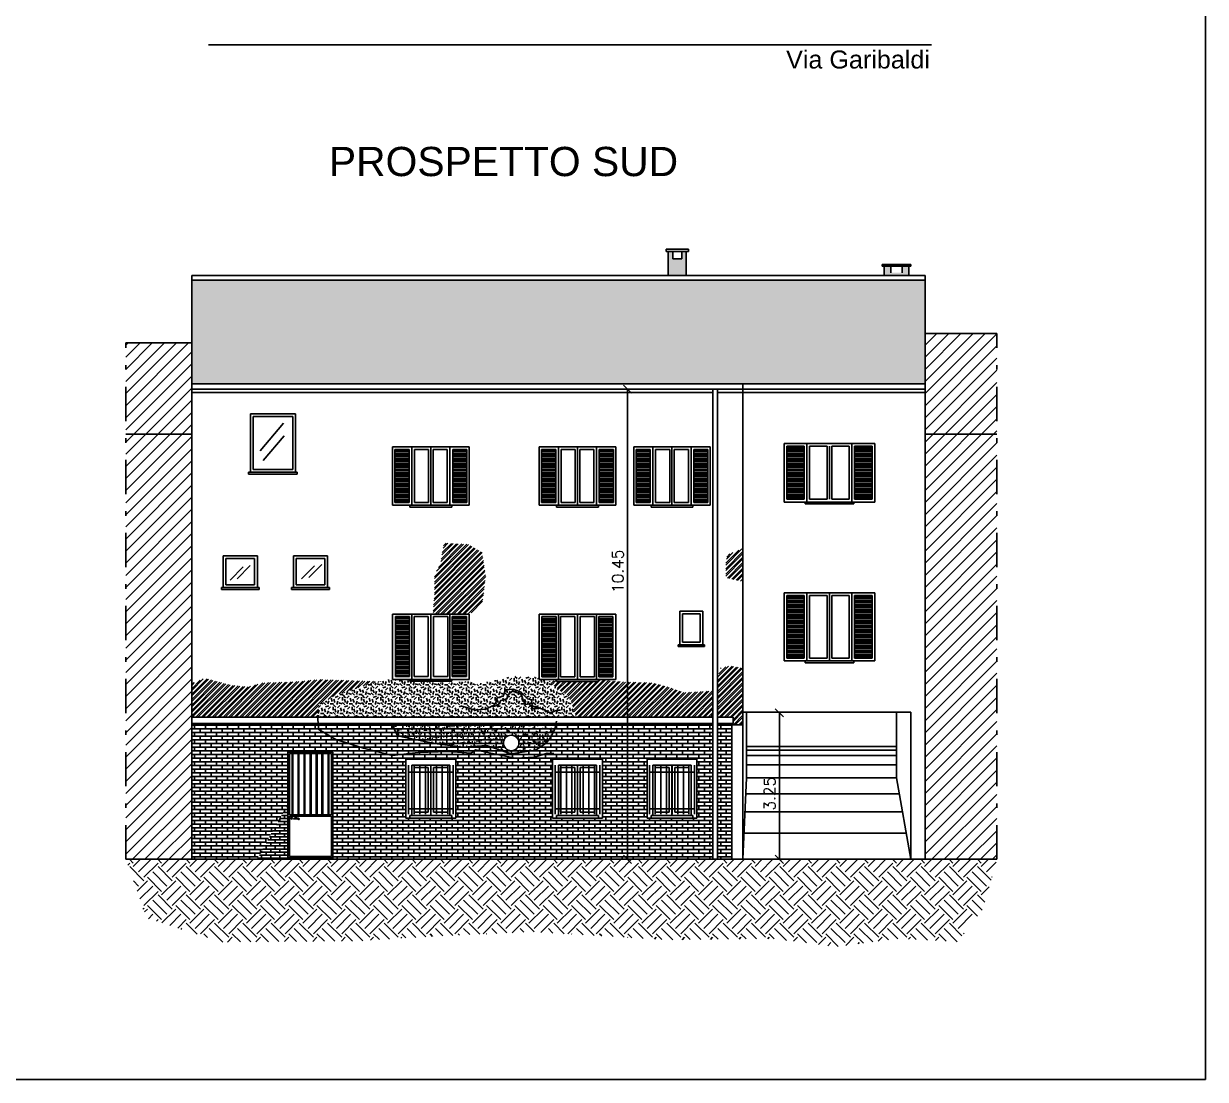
# Model space of a CAD drawing. Header units: millimetres. Extents: x 2032 to 2133, y 894 to 941.
# Drawn here: x 2107.12 to 2133.41, y 894.27 to 917.74 of the extents above; entities that cross this region are included whole.
import ezdxf

# ---------------------------------------------------------------- set-up
doc = ezdxf.new("R2010")
doc.units = ezdxf.units.MM
doc.linetypes.add('NASCOSTA', pattern=[9.525, 6.35, -3.175])
doc.linetypes.add('TRATTOPUNTO', pattern=[25.4, 12.7, -6.35, 0, -6.35])
for name, color, linetype in [('alberi', 57, 'Continuous'), ('linee rosse spesse', 145, 'Continuous'), ('muri sez', 6, 'Continuous'), ('MURILEGGERI', 8, 'Continuous'), ('proiez lontane', 3, 'Continuous'), ('proiezione', 4, 'Continuous'), ('proiezioni', 4, 'Continuous'), ('quuqqquq', 50, 'Continuous'), ('retini-viste', 253, 'Continuous'), ('TEGOLENERE', 250, 'Continuous'), ('vetro', 152, 'Continuous'), ('viste1', 251, 'Continuous')]:
    doc.layers.add(name, color=color, linetype=linetype)
doc.layers.get('0').off()
doc.styles.get("Standard").update_dxf_attribs({"font": 'txt.shx'})
doc.dimstyles.new('STANDARD$0', dxfattribs={"dimtxt": 0.25, "dimasz": 0.18, "dimexe": 0.18, "dimexo": 0.0625, "dimgap": 0.09, "dimtad": 1, "dimzin": 0, "dimdsep": 46, "dimtxsty": 'Standard', "dimblk1": 'OBLIQUE', "dimblk2": 'OBLIQUE', "dimsah": 1, "dimcen": 0.09, "dimse1": 1, "dimse2": 1, "dimazin": 0, "dimtfac": 1, "dimtofl": 0, "dimtmove": 1, "dimatfit": 3, "dimldrblk": 'OBLIQUE', "dimfxl": 1, "dimtolj": 1, "dimtzin": 0, "dimarcsym": 0})
pattern_1 = [(180, (20.45306, -24.147177), (-7e-18, -0.0396875), [])]

# ---------------------------------------------------------------- blocks, each defined once
blk = doc.blocks.new('_Oblique')
at = {"color": 0, "linetype": 'ByBlock', "lineweight": -2}
blk.add_line((-0.5, -0.5), (0.5, 0.5), dxfattribs=at)
blk = doc.blocks.new('*D28')
at = {"layer": 'Defpoints', "color": 0}
for p in [(2120.505, 909.609), (2120.505, 899.159), (2120.552, 899.159)]:
    blk.add_point(p, dxfattribs=at)
at = {"layer": 'quuqqquq', "color": 0, "lineweight": -2}
blk.add_line((2120.552, 909.609), (2120.552, 899.159), dxfattribs=at)
at = {"layer": 'quuqqquq', "color": 0, "lineweight": -2, "xscale": 0.18, "yscale": 0.18, "zscale": 0.18}
for p, rotation in [((2120.552, 909.609), 90), ((2120.552, 899.159), 270)]:
    blk.add_blockref('_Oblique', p, dxfattribs=dict(at, rotation=rotation))
at = {"layer": 'quuqqquq', "color": 0, "insert": (2120.337, 905.563), "char_height": 0.25, "attachment_point": 5, "rotation": 90}
blk.add_mtext('\\A1;10.45', dxfattribs=at)
blk = doc.blocks.new('*D29')
at = {"layer": 'Defpoints', "color": 0}
for p in [(2123.199, 902.414), (2123.119, 899.159), (2123.929, 899.159)]:
    blk.add_point(p, dxfattribs=at)
at = {"layer": 'quuqqquq', "color": 0, "lineweight": -2}
blk.add_line((2123.929, 902.414), (2123.929, 899.159), dxfattribs=at)
at = {"layer": 'quuqqquq', "color": 0, "lineweight": -2, "xscale": 0.18, "yscale": 0.18, "zscale": 0.18}
for p, rotation in [((2123.929, 902.414), 90), ((2123.929, 899.159), 270)]:
    blk.add_blockref('_Oblique', p, dxfattribs=dict(at, rotation=rotation))
at = {"layer": 'quuqqquq', "color": 0, "insert": (2123.714, 900.618), "char_height": 0.25, "attachment_point": 5, "rotation": 90}
blk.add_mtext('\\A1;3.25', dxfattribs=at)

msp = doc.modelspace()

# ---------------------------------------------------------------- hatches: boundary and pattern name
at = {"layer": 'alberi', "ltscale": 0.0004}
h = msp.add_hatch(dxfattribs=at)
h.set_pattern_fill('GEOL1', color=256, scale=0.3, angle=45, style=0, pattern_type=2)
h.set_pattern_definition([(45, (0, -55.70323), (3e-17, 0.42426407), [0.075, -0.225]), (45, (-0.0106, -55.45928), (3e-17, 0.42426407), [0.075, -0.225]), (135, (-0.05303, -55.60777), (-0.42426407, 6e-17), [0.075, -0.225]), (135, (-0.04243, -55.44867), (-0.42426407, 6e-17), [0.075, -0.225]), (90, (-0.10607, -55.5123), (-0.212132034, 0.212132034), [0.075, -0.34926407]), (180, (0.11667, -55.58656), (-0.212132034, -0.212132034), [0.075, -0.34926407]), (71.565051, (-0.0106, -55.58656), (0.212132034, 0.2121320344), [0.075, -0.595820393]), (71.565051, (-0.02121, -55.38503), (0.212132034, 0.2121320344), [0.075, -0.595820393]), (108.434949, (0.14849, -55.55474), (-0.212132034, 0.212132034), [0.075, -0.595820393]), (108.434949, (-0.04243, -55.55474), (-0.212132034, 0.212132034), [0.075, -0.595820393]), (108.434949, (0.08485, -55.53352), (-0.212132034, 0.212132034), [0.075, -0.595820393]), (161.565051, (-0.11667, -55.58656), (-0.2121320344, 0.212132034), [0.075, -0.595820393]), (198.434949, (0.0106, -55.62898), (-0.212132034, -0.212132034), [0.075, -0.595820393])])
h.paths.add_polyline_path([(2118.901, 903.026), (2118.799, 903.121), (2118.762, 903.12), (2118.655, 903.156), (2118.589, 903.156), (2118.589, 903.178), (2118.491, 903.211), (2118.056, 903.229), (2117.512, 903.12), (2117.167, 903.048), (2117.073, 903.12), (2116.566, 903.084), (2115.895, 903.102), (2115.755, 903.12), (2115.713, 903.12), (2115.713, 903.125), (2115.435, 903.16), (2115.328, 903.16), (2115.328, 903.173), (2115.315, 903.175), (2114.681, 903.012), (2114.065, 902.812), (2113.684, 902.595), (2113.666, 902.378), (2113.666, 902.319), (2119.407, 902.319), (2119.3, 902.664), (2119.207, 902.813), (2119.065, 902.898)])
at = {"layer": 'linee rosse spesse', "linetype": 'ByBlock'}
h = msp.add_hatch(dxfattribs=at)
h.set_pattern_fill('ANSI32', color=55, scale=0.009, style=0)
h.set_pattern_definition([(45, (0, -55.70323), (-0.0606167288, 0.0606167288), []), (45, (0.04041, -55.70323), (-0.0606167288, 0.0606167288), [])])
h.paths.add_polyline_path([(2123.119, 906.067), (2122.763, 905.925), (2122.737, 905.712), (2122.737, 905.42), (2123.056, 905.341), (2123.119, 905.341)])
h.paths.add_polyline_path([(2123.119, 903.405), (2122.84, 903.464), (2122.623, 903.41), (2122.569, 903.229), (2122.553, 903.197), (2122.553, 902.319), (2122.869, 902.319), (2122.899, 902.319), (2122.899, 902.179), (2122.869, 902.179), (2122.869, 902.15), (2123.119, 902.15)])
h.paths.add_polyline_path([(2122.453, 902.997), (2122.405, 902.903), (2121.807, 902.867), (2121.445, 902.993), (2121.1, 903.084), (2120.466, 903.102), (2119.904, 903.152), (2119.904, 903.116), (2118.974, 903.116), (2118.974, 903.127), (2118.818, 903.122), (2118.799, 903.121), (2118.901, 903.026), (2119.065, 902.898), (2119.207, 902.813), (2119.3, 902.664), (2119.399, 902.344), (2119.408, 902.319), (2122.453, 902.319)])
h.paths.add_polyline_path([(2117.398, 905.447), (2117.319, 905.978), (2117, 906.164), (2116.469, 906.19), (2116.389, 905.739), (2116.256, 905.474), (2116.256, 905.022), (2116.23, 904.704), (2116.23, 904.61), (2116.603, 904.61), (2117.028, 904.61), (2117.319, 904.81)])
h.paths.add_polyline_path([(2114.065, 902.812), (2114.681, 903.012), (2115.068, 903.111), (2113.709, 903.156), (2113.093, 903.102), (2112.458, 903.084), (2112.114, 902.993), (2111.752, 903.028), (2111.153, 903.183), (2110.859, 903.069), (2110.859, 902.319), (2113.666, 902.319), (2113.666, 902.333), (2113.666, 902.378), (2113.684, 902.595)])
at = {"layer": 'MURILEGGERI', "ltscale": 0.01}
h = msp.add_hatch(dxfattribs=at)
h.set_pattern_fill('TROOF1', color=256, scale=0.2, style=0, pattern_type=2)
h.set_pattern_definition([(0, (2.03827, -53.59545), (0.2, 0.2), [0.064, -0.136]), (125.2176, (2.230271, -53.575448), (1.400000232704, -1.999999833305), [0.0416174, -4.1201132]), (160.71, (2.206271, -53.541448), (3.400001036846, -1.199997298804), [0.0423792, -4.1955448]), (199.29, (2.166271, -53.527448), (-3.400001036846, -1.199997298804), [0.0423792, -4.1955448]), (234.7824, (2.126271, -53.541448), (-1.400000232704, -1.999999833305), [0.0416174, -4.1201132]), (270, (2.10227, -53.57545), (0.2, -0.2), [0.02, -0.18]), (90, (2.23027, -53.59545), (-0.2, 0.2), [0.02, -0.18]), (0, (2.03827, -53.58745), (0.2, 0.2), [0.056, -0.144]), (126.3844, (2.238271, -53.5714485), (2.200002583367, -2.999998110572), [0.0472016, -4.6729678]), (162.3499, (2.210271, -53.5334485), (-3.800000563887, 1.199998371432), [0.0461736, -4.571185]), (197.6501, (2.166271, -53.5194485), (3.800000563887, 1.199998371432), [0.0461736, -4.571185]), (233.6156, (2.122271, -53.5334485), (-2.200002583367, -2.999998110572), [0.0472016, -4.6729678]), (270, (2.09427, -53.57145), (0.2, -0.2), [0.016, -0.184]), (90, (2.23827, -53.58745), (-0.2, 0.2), [0.016, -0.184]), (0, (2.23027, -53.58745), (0.2, 0.2), [0.008, -0.192]), (87.3974, (2.094271, -53.5714485), (-0.2000028384, -4.199999863916), [0.1761818, -4.2283614]), (92.6026, (2.238271, -53.5714485), (-0.2000028384, 4.199999863916), [0.1761818, -4.2283614]), (0, (2.23027, -53.59545), (0.2, 0.2), [0.008, -0.192])])
h.paths.add_polyline_path([(2110.859, 912.038), (2110.859, 909.729), (2127.172, 909.729), (2127.172, 912.038)])
at = {"layer": 'proiez lontane'}
h = msp.add_hatch(dxfattribs=at)
h.set_pattern_fill('ANSI31', color=256, scale=0.0125, angle=135, style=0)
h.set_pattern_definition([(7e-15, (4211.902863, -24.147177), (7e-18, -0.0396875), [])])
h.paths.add_polyline_path([(2115.378, 908.269), (2115.693, 908.269), (2115.693, 907.089), (2115.378, 907.089)])
h = msp.add_hatch(dxfattribs=at)
h.set_pattern_fill('ANSI31', color=256, scale=0.0125, angle=135, style=0)
h.set_pattern_definition(pattern_1)
h.paths.add_polyline_path([(2116.978, 908.269), (2116.663, 908.269), (2116.663, 907.089), (2116.978, 907.089)])
h = msp.add_hatch(dxfattribs=at)
h.set_pattern_fill('ANSI31', color=256, scale=0.0125, angle=135, style=0)
h.set_pattern_definition([(7e-15, (4215.164026, -24.147177), (7e-18, -0.0396875), [])])
h.paths.add_polyline_path([(2118.639, 908.269), (2118.954, 908.269), (2118.954, 907.089), (2118.639, 907.089)])
h = msp.add_hatch(dxfattribs=at)
h.set_pattern_fill('ANSI31', color=256, scale=0.0125, angle=135, style=0)
h.set_pattern_definition([(180, (23.714223, -24.147177), (-7e-18, -0.0396875), [])])
h.paths.add_polyline_path([(2120.239, 908.269), (2119.924, 908.269), (2119.924, 907.089), (2120.239, 907.089)])
h = msp.add_hatch(dxfattribs=at)
h.set_pattern_fill('ANSI31', color=256, scale=0.0125, angle=135, style=0)
h.set_pattern_definition([(7e-15, (4217.26639, -24.147177), (7e-18, -0.0396875), [])])
h.paths.add_polyline_path([(2120.741, 908.269), (2121.056, 908.269), (2121.056, 907.089), (2120.741, 907.089)])
h = msp.add_hatch(dxfattribs=at)
h.set_pattern_fill('ANSI31', color=256, scale=0.0125, angle=135, style=0)
h.set_pattern_definition([(180, (25.816584, -24.147177), (-7e-18, -0.0396875), [])])
h.paths.add_polyline_path([(2122.341, 908.269), (2122.026, 908.269), (2122.026, 907.089), (2122.341, 907.089)])
h = msp.add_hatch(dxfattribs=at)
h.set_pattern_fill('ANSI31', color=256, scale=0.0125, angle=135, style=0)
h.set_pattern_definition([(7e-15, (4229.63264, -24.147177), (7e-18, -0.0396875), [])])
h.paths.add_polyline_path([(2124.093, 907.163), (2124.483, 907.163), (2124.483, 908.343), (2124.093, 908.343)])
h = msp.add_hatch(dxfattribs=at)
h.set_pattern_fill('ANSI31', color=256, scale=0.0125, angle=135, style=0)
h.set_pattern_definition(pattern_1)
h.paths.add_polyline_path([(2125.993, 908.343), (2125.603, 908.343), (2125.603, 907.163), (2125.993, 907.163)])
h = msp.add_hatch(dxfattribs=at)
h.set_pattern_fill('ANSI31', color=256, scale=0.0125, angle=135, style=0)
h.set_pattern_definition([(7e-15, (4229.63264, -27.46419), (7e-18, -0.0396875), [])])
h.paths.add_polyline_path([(2124.093, 903.629), (2124.483, 903.629), (2124.483, 905.026), (2124.093, 905.026)])
h = msp.add_hatch(dxfattribs=at)
h.set_pattern_fill('ANSI31', color=256, scale=0.0125, angle=135, style=0)
h.set_pattern_definition([(180, (20.45306, -27.46419), (-7e-18, -0.0396875), [])])
h.paths.add_polyline_path([(2125.993, 905.026), (2125.603, 905.026), (2125.603, 903.629), (2125.993, 903.629)])
h = msp.add_hatch(dxfattribs=at)
h.set_pattern_fill('ANSI31', color=256, scale=0.0125, angle=135, style=0)
h.set_pattern_definition([(7e-15, (4215.164026, -24.216074), (7e-18, -0.0396875), [])])
h.paths.add_polyline_path([(2115.388, 904.56), (2115.703, 904.56), (2115.703, 903.22), (2115.388, 903.22)])
h = msp.add_hatch(dxfattribs=at)
h.set_pattern_fill('ANSI31', color=256, scale=0.0125, angle=135, style=0)
h.set_pattern_definition([(180, (17.191896, -24.216074), (-7e-18, -0.0396875), [])])
h.paths.add_polyline_path([(2116.653, 903.22), (2116.968, 903.22), (2116.968, 904.56), (2116.653, 904.56)])
h = msp.add_hatch(dxfattribs=at)
h.set_pattern_fill('ANSI31', color=256, scale=0.0125, angle=135, style=0)
h.set_pattern_definition([(7e-15, (4218.42519, -24.219622), (7e-18, -0.0396875), [])])
h.paths.add_polyline_path([(2118.649, 904.556), (2118.964, 904.556), (2118.964, 903.216), (2118.649, 903.216)])
h = msp.add_hatch(dxfattribs=at)
h.set_pattern_fill('ANSI31', color=256, scale=0.0125, angle=135, style=0)
h.set_pattern_definition([(180, (20.45306, -24.219622), (-7e-18, -0.0396875), [])])
h.paths.add_polyline_path([(2119.914, 903.216), (2120.229, 903.216), (2120.229, 904.556), (2119.914, 904.556)])
h = msp.add_hatch(dxfattribs=at)
h.set_pattern_fill('AR-BRSTD', color=256, scale=0.0012, style=0)
h.set_pattern_definition([(0, (0, -55.70323), (0, 0.08129016), []), (90, (0, -55.70323), (-0.12192, 0.08129016), [0.08129016, -0.08129016])])
h.paths.add_polyline_path([(2114, 899.159), (2117.556, 899.159), (2116.659, 900.074), (2116.643, 900.074), (2115.623, 900.074), (2115.623, 901.13), (2114.593, 902.179), (2113.995, 902.179), (2113.638, 901.539), (2114, 901.539)])
h.paths.add_polyline_path([(2110.859, 902.179), (2110.859, 899.159), (2112.31, 899.159), (2113, 900.395), (2113, 901.539), (2113.638, 901.539), (2113.995, 902.179)])
h.paths.add_polyline_path([(2122.453, 899.533), (2122.453, 902.179), (2119.701, 902.179), (2120.986, 900.943), (2120.986, 901.384), (2122.096, 901.384), (2122.096, 900.074), (2121.89, 900.074)])
h.paths.add_polyline_path([(2122.553, 902.179), (2122.553, 899.436), (2122.841, 899.159), (2122.869, 899.159), (2122.869, 902.179)])
h.paths.add_polyline_path([(2122.453, 899.159), (2122.453, 899.533), (2121.89, 900.074), (2120.986, 900.074), (2120.986, 900.943), (2119.701, 902.179), (2119.244, 902.179), (2119.348, 901.384), (2119.994, 901.384), (2119.994, 900.074), (2119.519, 900.074), (2119.639, 899.159)])
h.paths.add_polyline_path([(2122.553, 899.436), (2122.553, 899.159), (2122.841, 899.159)])
edge = h.paths.add_edge_path()
edge.add_arc((2117.964, 901.746), 0.173, 0, 360)
h.paths.add_polyline_path([(2119.639, 899.159), (2119.519, 900.074), (2118.884, 900.074), (2118.884, 901.384), (2119.348, 901.384), (2119.244, 902.179), (2114.593, 902.179), (2115.623, 901.13), (2115.623, 901.384), (2116.733, 901.384), (2116.733, 900.074), (2116.659, 900.074), (2117.556, 899.159)])
h = msp.add_hatch(dxfattribs=at)
h.set_pattern_fill('AR-SAND', color=256, scale=0.003, style=0)
h.paths.add_polyline_path([(2118.935, 902.055), (2118.96, 902.179), (2118.239, 902.179), (2118.239, 901.547), (2118.505, 901.588), (2118.741, 901.74), (2118.84, 901.866)])
h.paths.add_polyline_path([(2118.239, 902.179), (2115.301, 902.179), (2115.437, 901.908), (2116.255, 901.735), (2116.895, 901.651), (2117.419, 901.693), (2117.964, 901.505), (2118.239, 901.547)])
h.paths.add_polyline_path([(2118.137, 901.746, -1), (2117.791, 901.746, -1)], flags=16)
h = msp.add_hatch(dxfattribs=at)
h.set_pattern_fill('AR-BRSTD', color=256, scale=0.001, style=0)
h.set_pattern_definition([(0, (1.77461, -55.70323), (0, 0.0677418), []), (90, (1.77461, -55.70323), (-0.1016, 0.0677418), [0.0677418, -0.0677418])])
h.paths.add_polyline_path([(2112.31, 899.159), (2113, 899.159), (2113, 900.395)])
at = {"layer": 'retini-viste'}
h = msp.add_hatch(color=256, dxfattribs=at)
h.paths.add_polyline_path([(2121.459, 912.138), (2121.859, 912.138), (2121.859, 912.673), (2121.759, 912.673), (2121.759, 912.511), (2121.559, 912.511), (2121.559, 912.673), (2121.459, 912.673)])
h.paths.add_polyline_path([(2126.259, 912.138), (2126.811, 912.138), (2126.811, 912.344), (2126.663, 912.344), (2126.663, 912.2), (2126.408, 912.2), (2126.408, 912.344), (2126.259, 912.344)])
at = {"layer": 'TEGOLENERE'}
h = msp.add_hatch(dxfattribs=at)
h.set_pattern_fill('EARTH', color=256, scale=0.07, angle=45, style=0)
h.set_pattern_definition([(45, (2.03827, -53.59545), (6e-17, 0.62861793), [0.4445, -0.4445]), (45, (1.9204, -53.4776), (6e-17, 0.62861793), [0.4445, -0.4445]), (45, (1.80254, -53.3597), (6e-17, 0.62861793), [0.4445, -0.4445]), (135, (1.80254, -53.28114), (-0.62861793, 6e-17), [0.4445, -0.4445]), (135, (1.9204, -53.16327), (-0.62861793, 6e-17), [0.4445, -0.4445]), (135, (2.03827, -53.0454), (-0.62861793, 6e-17), [0.4445, -0.4445])])
h.paths.add_polyline_path([(2109.39, 899.159), (2109.857, 897.851), (2111.541, 897.318), (2114.576, 897.344), (2116.175, 897.445), (2118.433, 897.547), (2121.427, 897.369), (2123.787, 897.394), (2125.182, 897.217), (2126.578, 897.394), (2127.889, 897.328), (2128.456, 898.048), (2128.769, 899.159)])
at = {"layer": 'viste1'}
h = msp.add_hatch(dxfattribs=at)
h.set_pattern_fill('ANSI31', color=256, scale=0.06, style=0)
h.set_pattern_definition([(45, (0, -55.70323), (-0.134703842, 0.134703842), [])])
h.paths.add_polyline_path([(2128.769, 908.612), (2127.172, 908.612), (2127.172, 899.159), (2128.769, 899.159)])
h.paths.add_polyline_path([(2128.769, 910.849), (2127.172, 910.849), (2127.172, 908.612), (2128.769, 908.612)])
h.paths.add_polyline_path([(2110.859, 910.642), (2109.39, 910.642), (2109.39, 908.612), (2110.859, 908.612)])
h.paths.add_polyline_path([(2110.859, 908.612), (2109.39, 908.612), (2109.39, 899.159), (2110.859, 899.159)])

# ---------------------------------------------------------------- linework, layer by layer
at = {"layer": 'muri sez', "linetype": 'TRATTOPUNTO', "ltscale": 0.06}
for p, q in [((2128.769, 899.159), (2128.769, 910.849)), ((2109.39, 899.159), (2109.39, 910.642))]:
    msp.add_line(p, q, dxfattribs=at)
at = {"layer": 'muri sez'}
msp.add_line((2128.769, 899.159), (2109.39, 899.159), dxfattribs=at)
at = {"layer": 'proiez lontane'}
for p, q in [((2133.405, 894.267), (2133.405, 941.005)), ((2111.234, 917.27), (2127.31, 917.27)), ((2121.459, 912.723), (2121.409, 912.723)), ((2121.409, 912.723), (2121.409, 912.673)), ((2121.409, 912.673), (2121.459, 912.673)), ((2121.909, 912.723), (2121.459, 912.723)), ((2121.459, 912.673), (2121.459, 912.138)), ((2121.859, 912.673), (2121.459, 912.673)), ((2121.559, 912.673), (2121.559, 912.511)), ((2121.759, 912.673), (2121.759, 912.511)), ((2121.859, 912.673), (2121.859, 912.138)), ((2121.859, 912.673), (2121.909, 912.673)), ((2121.909, 912.673), (2121.909, 912.723)), ((2121.759, 912.511), (2121.559, 912.511)), ((2126.219, 912.344), (2126.219, 912.384)), ((2126.219, 912.384), (2126.259, 912.384)), ((2126.811, 912.384), (2126.259, 912.384)), ((2126.851, 912.384), (2126.811, 912.384)), ((2126.851, 912.344), (2126.851, 912.384)), ((2110.859, 912.138), (2110.859, 899.159)), ((2127.172, 912.138), (2110.859, 912.138)), ((2126.259, 912.344), (2126.219, 912.344)), ((2126.811, 912.344), (2126.259, 912.344)), ((2126.259, 912.344), (2126.259, 912.138)), ((2126.408, 912.2), (2126.408, 912.344)), ((2126.663, 912.2), (2126.663, 912.344)), ((2126.811, 912.138), (2126.811, 912.344)), ((2126.811, 912.344), (2126.851, 912.344)), ((2127.172, 912.138), (2127.172, 899.159)), ((2110.859, 912.038), (2110.859, 899.159)), ((2127.172, 912.038), (2110.859, 912.038)), ((2127.172, 912.038), (2127.172, 899.159)), ((2128.769, 910.849), (2127.172, 910.849)), ((2110.852, 910.642), (2109.39, 910.642)), ((2127.172, 909.729), (2110.859, 909.729)), ((2127.172, 909.609), (2110.859, 909.609)), ((2122.453, 909.539), (2110.859, 909.539)), ((2122.453, 909.609), (2122.453, 899.145)), ((2122.553, 909.609), (2122.553, 899.145)), ((2127.172, 909.539), (2122.553, 909.539)), ((2123.119, 909.729), (2123.119, 899.159)), ((2113.165, 909.064), (2112.165, 909.064)), ((2112.165, 909.064), (2112.165, 907.764)), ((2113.105, 909.004), (2112.225, 909.004)), ((2112.225, 909.004), (2112.225, 907.824)), ((2113.105, 907.824), (2113.105, 909.004)), ((2113.165, 907.764), (2113.165, 909.064)), ((2110.852, 908.612), (2109.39, 908.612)), ((2127.172, 908.612), (2128.769, 908.612)), ((2115.328, 907.029), (2115.328, 908.329)), ((2115.328, 908.329), (2115.753, 908.329)), ((2115.378, 907.089), (2115.378, 908.269)), ((2115.378, 908.269), (2115.693, 908.269)), ((2115.693, 907.089), (2115.693, 908.269)), ((2116.178, 908.329), (2115.753, 908.329)), ((2115.753, 907.029), (2115.753, 908.329)), ((2116.178, 908.329), (2115.753, 908.329)), ((2115.753, 907.029), (2115.753, 908.329)), ((2116.128, 908.269), (2115.813, 908.269)), ((2115.813, 907.089), (2115.813, 908.269)), ((2116.128, 908.269), (2115.813, 908.269)), ((2116.128, 907.089), (2116.128, 908.269)), ((2116.128, 907.089), (2116.128, 908.269)), ((2116.178, 907.029), (2116.178, 908.329)), ((2116.178, 908.329), (2116.603, 908.329)), ((2116.228, 907.089), (2116.228, 908.269)), ((2116.228, 908.269), (2116.543, 908.269)), ((2116.543, 907.089), (2116.543, 908.269)), ((2116.603, 907.029), (2116.603, 908.329)), ((2117.028, 908.329), (2116.603, 908.329)), ((2116.978, 908.269), (2116.663, 908.269)), ((2116.663, 907.089), (2116.663, 908.269)), ((2116.978, 907.089), (2116.978, 908.269)), ((2117.028, 907.029), (2117.028, 908.329)), ((2118.589, 907.029), (2118.589, 908.329)), ((2118.589, 908.329), (2119.014, 908.329)), ((2118.639, 907.089), (2118.639, 908.269)), ((2118.639, 908.269), (2118.954, 908.269)), ((2118.954, 907.089), (2118.954, 908.269)), ((2119.439, 908.329), (2119.014, 908.329)), ((2119.014, 907.029), (2119.014, 908.329)), ((2119.439, 908.329), (2119.014, 908.329)), ((2119.014, 907.029), (2119.014, 908.329)), ((2119.389, 908.269), (2119.074, 908.269)), ((2119.074, 907.089), (2119.074, 908.269)), ((2119.389, 908.269), (2119.074, 908.269)), ((2119.389, 907.089), (2119.389, 908.269)), ((2119.389, 907.089), (2119.389, 908.269)), ((2119.439, 907.029), (2119.439, 908.329)), ((2119.439, 908.329), (2119.864, 908.329)), ((2119.489, 907.089), (2119.489, 908.269)), ((2119.489, 908.269), (2119.804, 908.269)), ((2119.804, 907.089), (2119.804, 908.269)), ((2119.864, 907.029), (2119.864, 908.329)), ((2120.289, 908.329), (2119.864, 908.329)), ((2120.239, 908.269), (2119.924, 908.269)), ((2119.924, 907.089), (2119.924, 908.269)), ((2120.239, 907.089), (2120.239, 908.269)), ((2120.289, 907.029), (2120.289, 908.329)), ((2120.691, 907.029), (2120.691, 908.329)), ((2120.691, 908.329), (2121.116, 908.329)), ((2120.741, 907.089), (2120.741, 908.269)), ((2120.741, 908.269), (2121.056, 908.269)), ((2121.056, 907.089), (2121.056, 908.269)), ((2121.541, 908.329), (2121.116, 908.329)), ((2121.116, 907.029), (2121.116, 908.329)), ((2121.541, 908.329), (2121.116, 908.329)), ((2121.116, 907.029), (2121.116, 908.329)), ((2121.491, 908.269), (2121.176, 908.269)), ((2121.176, 907.089), (2121.176, 908.269)), ((2121.491, 908.269), (2121.176, 908.269)), ((2121.491, 907.089), (2121.491, 908.269)), ((2121.491, 907.089), (2121.491, 908.269)), ((2121.541, 907.029), (2121.541, 908.329)), ((2121.541, 908.329), (2121.966, 908.329)), ((2121.591, 907.089), (2121.591, 908.269)), ((2121.591, 908.269), (2121.906, 908.269)), ((2121.906, 907.089), (2121.906, 908.269)), ((2121.966, 907.029), (2121.966, 908.329)), ((2122.391, 908.329), (2121.966, 908.329)), ((2122.341, 908.269), (2122.026, 908.269)), ((2122.026, 907.089), (2122.026, 908.269)), ((2122.341, 907.089), (2122.341, 908.269)), ((2122.391, 907.029), (2122.391, 908.329)), ((2124.543, 908.403), (2124.033, 908.403)), ((2124.033, 908.403), (2124.033, 907.103)), ((2124.483, 908.343), (2124.093, 908.343)), ((2124.093, 908.343), (2124.093, 907.163)), ((2124.483, 907.163), (2124.483, 908.343)), ((2124.543, 908.403), (2125.543, 908.403)), ((2124.543, 907.103), (2124.543, 908.403)), ((2125.543, 908.403), (2124.543, 908.403)), ((2124.993, 908.343), (2124.603, 908.343)), ((2124.603, 908.343), (2124.603, 907.163)), ((2124.993, 908.343), (2124.993, 907.163)), ((2125.043, 908.343), (2125.043, 907.163)), ((2125.483, 908.343), (2125.093, 908.343)), ((2125.093, 908.343), (2125.093, 907.163)), ((2125.483, 907.163), (2125.483, 908.343)), ((2125.543, 908.403), (2125.543, 907.103)), ((2125.543, 908.403), (2126.053, 908.403)), ((2125.603, 908.343), (2125.993, 908.343)), ((2125.603, 907.163), (2125.603, 908.343)), ((2125.993, 908.343), (2125.993, 907.163)), ((2126.053, 908.403), (2126.053, 907.103)), ((2112.965, 907.764), (2112.125, 907.764)), ((2112.125, 907.724), (2112.125, 907.764)), ((2113.205, 907.724), (2112.125, 907.724)), ((2112.165, 907.764), (2113.205, 907.764)), ((2113.105, 907.824), (2112.225, 907.824)), ((2113.205, 907.724), (2113.205, 907.764)), ((2124.483, 907.163), (2124.093, 907.163)), ((2124.993, 907.163), (2124.603, 907.163)), ((2125.483, 907.163), (2125.093, 907.163)), ((2125.603, 907.163), (2125.993, 907.163)), ((2115.328, 907.029), (2115.753, 907.029)), ((2115.378, 907.089), (2115.693, 907.089)), ((2115.713, 906.989), (2115.713, 907.029)), ((2116.178, 906.989), (2115.713, 906.989)), ((2116.178, 907.029), (2115.753, 907.029)), ((2116.178, 907.029), (2115.753, 907.029)), ((2116.128, 907.089), (2115.813, 907.089)), ((2116.128, 907.089), (2115.813, 907.089)), ((2116.178, 907.029), (2116.603, 907.029)), ((2116.178, 906.989), (2116.643, 906.989)), ((2116.228, 907.089), (2116.543, 907.089)), ((2117.028, 907.029), (2116.603, 907.029)), ((2116.643, 906.989), (2116.643, 907.029)), ((2116.978, 907.089), (2116.663, 907.089)), ((2118.589, 907.029), (2119.014, 907.029)), ((2118.639, 907.089), (2118.954, 907.089)), ((2118.974, 906.989), (2118.974, 907.029)), ((2119.439, 906.989), (2118.974, 906.989)), ((2119.439, 907.029), (2119.014, 907.029)), ((2119.439, 907.029), (2119.014, 907.029)), ((2119.389, 907.089), (2119.074, 907.089)), ((2119.389, 907.089), (2119.074, 907.089)), ((2119.439, 907.029), (2119.864, 907.029)), ((2119.439, 906.989), (2119.904, 906.989)), ((2119.489, 907.089), (2119.804, 907.089)), ((2120.289, 907.029), (2119.864, 907.029)), ((2119.904, 906.989), (2119.904, 907.029)), ((2120.239, 907.089), (2119.924, 907.089)), ((2120.691, 907.029), (2121.116, 907.029)), ((2120.741, 907.089), (2121.056, 907.089)), ((2121.076, 906.989), (2121.076, 907.029)), ((2121.541, 906.989), (2121.076, 906.989)), ((2121.541, 907.029), (2121.116, 907.029)), ((2121.541, 907.029), (2121.116, 907.029)), ((2121.491, 907.089), (2121.176, 907.089)), ((2121.491, 907.089), (2121.176, 907.089)), ((2121.541, 907.029), (2121.966, 907.029)), ((2121.541, 906.989), (2122.006, 906.989)), ((2121.591, 907.089), (2121.906, 907.089)), ((2122.391, 907.029), (2121.966, 907.029)), ((2122.006, 906.989), (2122.006, 907.029)), ((2122.341, 907.089), (2122.026, 907.089)), ((2124.543, 907.103), (2124.033, 907.103)), ((2125.343, 907.103), (2124.503, 907.103)), ((2124.503, 907.063), (2124.503, 907.103)), ((2125.583, 907.063), (2124.503, 907.063)), ((2125.543, 907.103), (2124.543, 907.103)), ((2124.543, 907.103), (2125.583, 907.103)), ((2125.543, 907.103), (2126.053, 907.103)), ((2125.583, 907.103), (2125.583, 907.063)), ((2112.318, 905.909), (2111.558, 905.909)), ((2111.558, 905.199), (2111.558, 905.909)), ((2111.618, 905.259), (2111.618, 905.849)), ((2111.618, 905.849), (2111.938, 905.849)), ((2111.938, 905.849), (2112.258, 905.849)), ((2112.258, 905.849), (2112.258, 905.259)), ((2112.318, 905.909), (2112.318, 905.199)), ((2113.12, 905.199), (2113.12, 905.909)), ((2113.12, 905.909), (2113.5, 905.909)), ((2113.18, 905.259), (2113.18, 905.849)), ((2113.18, 905.849), (2113.5, 905.849)), ((2113.5, 905.909), (2113.88, 905.909)), ((2113.5, 905.849), (2113.82, 905.849)), ((2113.82, 905.849), (2113.82, 905.259)), ((2113.88, 905.909), (2113.88, 905.199)), ((2112.358, 905.199), (2111.518, 905.199)), ((2111.518, 905.159), (2111.518, 905.199)), ((2112.358, 905.159), (2111.518, 905.159)), ((2112.258, 905.259), (2111.618, 905.259)), ((2112.358, 905.199), (2112.358, 905.159)), ((2113.92, 905.199), (2113.08, 905.199)), ((2113.08, 905.159), (2113.08, 905.199)), ((2113.92, 905.159), (2113.08, 905.159)), ((2113.82, 905.259), (2113.18, 905.259)), ((2113.92, 905.199), (2113.92, 905.159)), ((2124.543, 905.086), (2124.033, 905.086)), ((2124.033, 905.086), (2124.033, 903.569)), ((2124.483, 905.026), (2124.093, 905.026)), ((2124.093, 905.026), (2124.093, 903.629)), ((2124.483, 903.629), (2124.483, 905.026)), ((2124.543, 905.086), (2125.543, 905.086)), ((2124.543, 903.569), (2124.543, 905.086)), ((2125.543, 905.086), (2124.543, 905.086)), ((2124.993, 905.026), (2124.603, 905.026)), ((2124.603, 905.026), (2124.603, 903.629)), ((2124.993, 905.026), (2124.993, 903.629)), ((2125.043, 905.086), (2125.043, 903.569)), ((2125.483, 905.026), (2125.093, 905.026)), ((2125.093, 905.026), (2125.093, 903.629)), ((2125.483, 903.629), (2125.483, 905.026)), ((2125.543, 905.086), (2125.543, 903.569)), ((2125.543, 905.086), (2126.053, 905.086)), ((2125.603, 905.026), (2125.993, 905.026)), ((2125.603, 903.629), (2125.603, 905.026)), ((2125.993, 905.026), (2125.993, 903.629)), ((2126.053, 905.086), (2126.053, 903.569)), ((2115.328, 903.16), (2115.328, 904.61)), ((2115.753, 904.61), (2115.328, 904.61)), ((2115.388, 904.56), (2115.703, 904.56)), ((2115.388, 903.22), (2115.388, 904.56)), ((2115.703, 903.22), (2115.703, 904.56)), ((2115.753, 903.16), (2115.753, 904.61)), ((2115.753, 904.61), (2116.603, 904.61)), ((2115.753, 904.61), (2116.603, 904.61)), ((2115.803, 904.56), (2116.118, 904.56)), ((2115.803, 903.22), (2115.803, 904.56)), ((2116.118, 903.22), (2116.118, 904.56)), ((2116.178, 904.61), (2116.178, 903.16)), ((2116.238, 904.56), (2116.553, 904.56)), ((2116.238, 903.22), (2116.238, 904.56)), ((2116.553, 903.22), (2116.553, 904.56)), ((2116.603, 903.16), (2116.603, 904.61)), ((2116.603, 904.61), (2117.028, 904.61)), ((2116.968, 904.56), (2116.653, 904.56)), ((2116.653, 903.22), (2116.653, 904.56)), ((2116.968, 903.22), (2116.968, 904.56)), ((2117.028, 903.16), (2117.028, 904.61)), ((2118.589, 903.156), (2118.589, 904.606)), ((2119.014, 904.606), (2118.589, 904.606)), ((2118.649, 904.556), (2118.964, 904.556)), ((2118.649, 903.216), (2118.649, 904.556)), ((2118.964, 903.216), (2118.964, 904.556)), ((2119.014, 903.156), (2119.014, 904.606)), ((2119.014, 904.606), (2119.864, 904.606)), ((2119.014, 904.606), (2119.864, 904.606)), ((2119.064, 904.556), (2119.379, 904.556)), ((2119.064, 903.216), (2119.064, 904.556)), ((2119.379, 903.216), (2119.379, 904.556)), ((2119.439, 904.606), (2119.439, 903.156)), ((2119.499, 904.556), (2119.814, 904.556)), ((2119.499, 903.216), (2119.499, 904.556)), ((2119.814, 903.216), (2119.814, 904.556)), ((2119.864, 903.156), (2119.864, 904.606)), ((2119.864, 904.606), (2120.289, 904.606)), ((2120.229, 904.556), (2119.914, 904.556)), ((2119.914, 903.216), (2119.914, 904.556)), ((2120.229, 903.216), (2120.229, 904.556)), ((2120.289, 903.156), (2120.289, 904.606)), ((2122.226, 904.677), (2121.716, 904.677)), ((2121.716, 904.677), (2121.716, 903.927)), ((2122.166, 904.617), (2121.776, 904.617)), ((2121.776, 904.617), (2121.776, 903.987)), ((2122.166, 903.987), (2122.166, 904.617)), ((2122.226, 903.927), (2122.226, 904.677)), ((2121.776, 903.987), (2122.166, 903.987)), ((2121.676, 903.887), (2121.676, 903.927)), ((2121.676, 903.927), (2121.716, 903.927)), ((2121.676, 903.887), (2122.266, 903.887)), ((2121.716, 903.927), (2122.226, 903.927)), ((2122.266, 903.927), (2122.226, 903.927)), ((2122.266, 903.887), (2122.266, 903.927)), ((2124.543, 903.569), (2124.033, 903.569)), ((2124.483, 903.629), (2124.093, 903.629)), ((2125.343, 903.569), (2124.503, 903.569)), ((2124.503, 903.529), (2124.503, 903.569)), ((2125.583, 903.529), (2124.503, 903.529)), ((2125.543, 903.569), (2124.543, 903.569)), ((2124.543, 903.569), (2125.583, 903.569)), ((2124.993, 903.629), (2124.603, 903.629)), ((2125.483, 903.629), (2125.093, 903.629)), ((2125.543, 903.569), (2126.053, 903.569)), ((2125.583, 903.569), (2125.583, 903.529)), ((2125.603, 903.629), (2125.993, 903.629)), ((2115.388, 903.22), (2115.703, 903.22)), ((2115.803, 903.22), (2116.118, 903.22)), ((2116.238, 903.22), (2116.553, 903.22)), ((2116.968, 903.22), (2116.653, 903.22)), ((2118.649, 903.216), (2118.964, 903.216)), ((2119.064, 903.216), (2119.379, 903.216)), ((2119.499, 903.216), (2119.814, 903.216)), ((2120.229, 903.216), (2119.914, 903.216)), ((2115.713, 903.16), (2115.328, 903.16)), ((2115.713, 903.12), (2115.713, 903.16)), ((2115.713, 903.16), (2116.643, 903.16)), ((2115.713, 903.12), (2116.643, 903.12)), ((2116.643, 903.12), (2116.643, 903.16)), ((2116.643, 903.16), (2117.028, 903.16)), ((2118.974, 903.156), (2118.589, 903.156)), ((2118.974, 903.116), (2118.974, 903.156)), ((2118.974, 903.156), (2119.904, 903.156)), ((2118.974, 903.116), (2119.904, 903.116)), ((2119.904, 903.116), (2119.904, 903.156)), ((2119.904, 903.156), (2120.289, 903.156)), ((2126.852, 902.429), (2123.119, 902.429)), ((2123.199, 902.414), (2123.199, 900.972)), ((2126.536, 902.414), (2126.532, 900.972)), ((2126.852, 902.429), (2126.852, 899.159)), ((2122.453, 902.319), (2110.859, 902.319)), ((2122.453, 902.179), (2110.859, 902.179)), ((2122.869, 902.319), (2122.553, 902.319)), ((2122.869, 902.179), (2122.553, 902.179)), ((2122.869, 902.319), (2122.899, 902.319)), ((2122.869, 902.179), (2122.869, 899.159)), ((2122.899, 902.179), (2122.869, 902.179)), ((2122.899, 902.319), (2122.899, 902.179)), ((2123.199, 901.67), (2126.534, 901.67)), ((2114, 901.539), (2113, 901.539)), ((2113, 901.539), (2113, 899.159)), ((2113.97, 901.509), (2113.03, 901.509)), ((2113.03, 901.509), (2113.03, 900.147)), ((2113.09, 901.509), (2113.09, 900.147)), ((2113.11, 901.509), (2113.11, 900.147)), ((2113.224, 901.509), (2113.224, 900.147)), ((2113.244, 901.509), (2113.244, 900.147)), ((2113.358, 901.509), (2113.358, 900.147)), ((2113.378, 901.509), (2113.378, 900.147)), ((2113.492, 901.509), (2113.492, 900.147)), ((2113.512, 901.509), (2113.512, 900.147)), ((2113.626, 901.509), (2113.626, 900.147)), ((2113.646, 901.509), (2113.646, 900.147)), ((2113.756, 900.147), (2113.756, 901.509)), ((2113.776, 900.147), (2113.776, 901.509)), ((2113.89, 900.147), (2113.89, 901.509)), ((2113.91, 900.147), (2113.91, 901.509)), ((2113.97, 900.147), (2113.97, 901.509)), ((2114, 899.159), (2114, 901.539)), ((2115.68, 901.25), (2115.68, 900.164)), ((2115.68, 901.096), (2116.676, 901.096)), ((2115.753, 901.254), (2116.603, 901.254)), ((2115.753, 900.134), (2115.753, 901.254)), ((2115.803, 901.204), (2116.118, 901.204)), ((2115.803, 900.204), (2115.803, 901.204)), ((2115.805, 901.25), (2115.805, 900.164)), ((2115.93, 901.25), (2115.93, 900.164)), ((2116.055, 901.25), (2116.055, 900.164)), ((2116.118, 900.204), (2116.118, 901.204)), ((2116.178, 900.134), (2116.178, 901.254)), ((2116.18, 901.25), (2116.18, 900.164)), ((2116.238, 901.204), (2116.553, 901.204)), ((2116.238, 900.204), (2116.238, 901.204)), ((2116.305, 901.25), (2116.305, 900.164)), ((2116.43, 901.25), (2116.43, 900.164)), ((2116.553, 900.204), (2116.553, 901.204)), ((2116.555, 901.25), (2116.555, 900.164)), ((2116.603, 900.134), (2116.603, 901.254)), ((2116.676, 901.25), (2116.676, 900.164)), ((2118.942, 901.25), (2118.942, 900.164)), ((2118.942, 901.096), (2119.937, 901.096)), ((2119.014, 901.254), (2119.864, 901.254)), ((2119.014, 900.134), (2119.014, 901.254)), ((2119.064, 901.204), (2119.379, 901.204)), ((2119.064, 900.204), (2119.064, 901.204)), ((2119.067, 901.25), (2119.067, 900.164)), ((2119.192, 901.25), (2119.192, 900.164)), ((2119.317, 901.25), (2119.317, 900.164)), ((2119.379, 900.204), (2119.379, 901.204)), ((2119.439, 900.134), (2119.439, 901.254)), ((2119.442, 901.25), (2119.442, 900.164)), ((2119.499, 901.204), (2119.814, 901.204)), ((2119.499, 900.204), (2119.499, 901.204)), ((2119.567, 901.25), (2119.567, 900.164)), ((2119.692, 901.25), (2119.692, 900.164)), ((2119.814, 900.204), (2119.814, 901.204)), ((2119.817, 901.25), (2119.817, 900.164)), ((2119.864, 900.134), (2119.864, 901.254)), ((2119.937, 901.25), (2119.937, 900.164)), ((2121.044, 901.25), (2121.044, 900.164)), ((2121.044, 901.096), (2122.039, 901.096)), ((2121.116, 901.254), (2121.966, 901.254)), ((2121.116, 900.134), (2121.116, 901.254)), ((2121.166, 901.204), (2121.481, 901.204)), ((2121.166, 900.204), (2121.166, 901.204)), ((2121.169, 901.25), (2121.169, 900.164)), ((2121.294, 901.25), (2121.294, 900.164)), ((2121.419, 901.25), (2121.419, 900.164)), ((2121.481, 900.204), (2121.481, 901.204)), ((2121.541, 900.134), (2121.541, 901.254)), ((2121.544, 901.25), (2121.544, 900.164)), ((2121.601, 901.204), (2121.916, 901.204)), ((2121.601, 900.204), (2121.601, 901.204)), ((2121.669, 901.25), (2121.669, 900.164)), ((2121.794, 901.25), (2121.794, 900.164)), ((2121.916, 900.204), (2121.916, 901.204)), ((2121.919, 901.25), (2121.919, 900.164)), ((2121.966, 900.134), (2121.966, 901.254)), ((2122.039, 901.25), (2122.039, 900.164)), ((2123.199, 900.972), (2123.119, 899.159)), ((2126.532, 900.972), (2126.852, 899.159)), ((2116.178, 900.134), (2116.178, 900.77)), ((2119.439, 900.134), (2119.439, 900.77)), ((2115.68, 900.285), (2116.676, 900.285)), ((2118.942, 900.285), (2119.937, 900.285)), ((2121.044, 900.285), (2122.039, 900.285)), ((2113.97, 900.147), (2113.03, 900.147)), ((2113.03, 900.117), (2113.03, 899.221)), ((2113.97, 900.117), (2113.03, 900.117)), ((2113.97, 899.221), (2113.97, 900.117)), ((2115.623, 900.074), (2116.643, 900.074)), ((2115.712, 900.134), (2116.643, 900.134)), ((2115.712, 900.134), (2115.712, 900.074)), ((2115.803, 900.204), (2116.118, 900.204)), ((2116.238, 900.204), (2116.553, 900.204)), ((2116.643, 900.074), (2116.643, 900.134)), ((2118.974, 900.134), (2119.905, 900.134)), ((2118.974, 900.134), (2118.974, 900.074)), ((2118.974, 900.074), (2119.905, 900.074)), ((2119.064, 900.204), (2119.379, 900.204)), ((2119.499, 900.204), (2119.814, 900.204)), ((2119.905, 900.074), (2119.905, 900.134)), ((2121.076, 900.134), (2122.007, 900.134)), ((2121.076, 900.134), (2121.076, 900.074)), ((2121.076, 900.074), (2122.007, 900.074)), ((2121.166, 900.204), (2121.481, 900.204)), ((2121.601, 900.204), (2121.916, 900.204)), ((2122.007, 900.074), (2122.007, 900.134)), ((2114, 899.191), (2113, 899.191)), ((2113.97, 899.221), (2113.03, 899.221)), ((2032.401, 894.267), (2133.405, 894.267))]:
    msp.add_line(p, q, dxfattribs=at)
for points in [[(2116.874, 902.564), (2117.166, 902.472), (2117.393, 902.5), (2117.585, 902.585), (2117.614, 902.614), (2117.649, 902.749), (2117.785, 902.784), (2117.841, 902.927), (2118.005, 902.941), (2118.19, 902.877), (2118.261, 902.792), (2118.325, 902.728), (2118.418, 902.706), (2118.432, 902.571), (2118.681, 902.493), (2118.83, 902.415), (2118.987, 902.472), (2119.058, 902.472)], [(2117.543, 902.55), (2117.678, 902.585), (2117.735, 902.692), (2117.87, 902.728), (2117.898, 902.827), (2117.991, 902.898), (2118.19, 902.834), (2118.24, 902.678), (2118.29, 902.6), (2118.368, 902.614), (2118.446, 902.514), (2118.56, 902.514)], [(2118.915, 901.513), (2118.762, 901.518), (2118.491, 901.428), (2118.056, 901.41), (2117.512, 901.518), (2117.167, 901.591), (2117.073, 901.518), (2116.566, 901.554), (2115.895, 901.536), (2115.315, 901.464), (2114.681, 901.627), (2114.065, 901.826), (2113.684, 902.043), (2113.666, 902.261), (2113.666, 902.333)], [(2115.3, 902.181), (2115.437, 901.908), (2116.255, 901.735), (2116.895, 901.651), (2117.419, 901.693), (2117.964, 901.505), (2118.505, 901.588), (2118.741, 901.74), (2118.84, 901.866), (2118.935, 902.055), (2118.971, 902.233)], [(2122.862, 902.15), (2123.123, 902.15)], [(2113.127, 900.069), (2113.127, 900.059), (2113.128, 900.051)]]:
    msp.add_lwpolyline(points, dxfattribs=at)
for centre, radius in [((2117.964, 901.746), 0.173), ((2113.083, 900.07), 0.0174)]:
    msp.add_circle(centre, radius, dxfattribs=at)
for centre, radius, start, end in [((2113.179, 899.945), 0.117, 58.4152, 115.5224), ((2113.186, 899.967), 0.115, 55.4577, 117.6411), ((2113.244, 900.052), 0.0101, 219.5734, 42.215)]:
    msp.add_arc(centre, radius, start, end, dxfattribs=at)
at = {"layer": 'retini-viste', "linetype": 'NASCOSTA'}
for p, q in [((2115.623, 901.384), (2116.733, 901.384)), ((2115.623, 900.074), (2115.623, 901.384)), ((2116.733, 900.074), (2116.733, 901.384)), ((2118.884, 901.384), (2119.994, 901.384)), ((2118.884, 900.074), (2118.884, 901.384)), ((2119.994, 900.074), (2119.994, 901.384)), ((2120.986, 901.384), (2122.096, 901.384)), ((2120.986, 900.074), (2120.986, 901.384)), ((2122.096, 900.074), (2122.096, 901.384)), ((2116.643, 900.074), (2116.733, 900.074)), ((2118.884, 900.074), (2118.974, 900.074)), ((2119.905, 900.074), (2119.994, 900.074)), ((2120.986, 900.074), (2121.076, 900.074)), ((2122.007, 900.074), (2122.096, 900.074))]:
    msp.add_line(p, q, dxfattribs=at)
at = {"layer": 'vetro'}
for p, q in [((2112.903, 908.859), (2112.383, 908.239)), ((2112.914, 908.577), (2112.446, 908.025)), ((2111.711, 905.367), (2112.002, 905.658)), ((2111.871, 905.398), (2112.162, 905.689)), ((2113.302, 905.392), (2113.592, 905.683)), ((2113.462, 905.423), (2113.752, 905.714))]:
    msp.add_line(p, q, dxfattribs=at)
at = {"layer": 'viste1'}
for p, q in [((2126.532, 901.587), (2123.199, 901.587)), ((2126.532, 901.464), (2123.199, 901.464)), ((2126.532, 901.256), (2123.199, 901.256)), ((2126.532, 900.972), (2123.199, 900.972)), ((2123.183, 900.618), (2126.594, 900.618)), ((2123.166, 900.213), (2126.666, 900.213)), ((2123.145, 899.74), (2126.749, 899.74))]:
    msp.add_line(p, q, dxfattribs=at)

# ---------------------------------------------------------------- texts
at = {"layer": 'proiezione', "insert": (2113.909, 914.998), "char_height": 0.65, "width": 13.90035, "attachment_point": 1}
msp.add_mtext('{\\f@Arial Unicode MS|b0|i0|c0|p34;PROSPETTO SUD}', dxfattribs=at)
at = {"layer": 'proiezioni', "linetype": 'Continuous', "insert": (2124.08, 916.735), "char_height": 0.4, "width": 7.97735, "attachment_point": 7}
msp.add_mtext('{\\f@Arial Unicode MS|b0|i0|c0|p34;Via Garibaldi}', dxfattribs=at)

# ---------------------------------------------------------------- dimensions: what is measured, and where the dimension line sits
at = {"layer": 'quuqqquq'}
for base, p1, p2, picture, middle in [((2120.552, 899.159), (2120.505, 909.609), (2120.505, 899.159), '*D28', (2120.552, 905.563)), ((2123.92926, 899.15923), (2123.19869, 902.41417), (2123.11941, 899.15923), '*D29', (2123.92926, 900.61803))]:
    dim = msp.add_linear_dim(base=base, p1=p1, p2=p2, angle=90, dimstyle='STANDARD$0', dxfattribs=at)
    dim.commit()
    dim.dimension.update_dxf_attribs({"geometry": picture, "text_midpoint": middle, "dimtype": 160})

doc.saveas('drawing.dxf')
